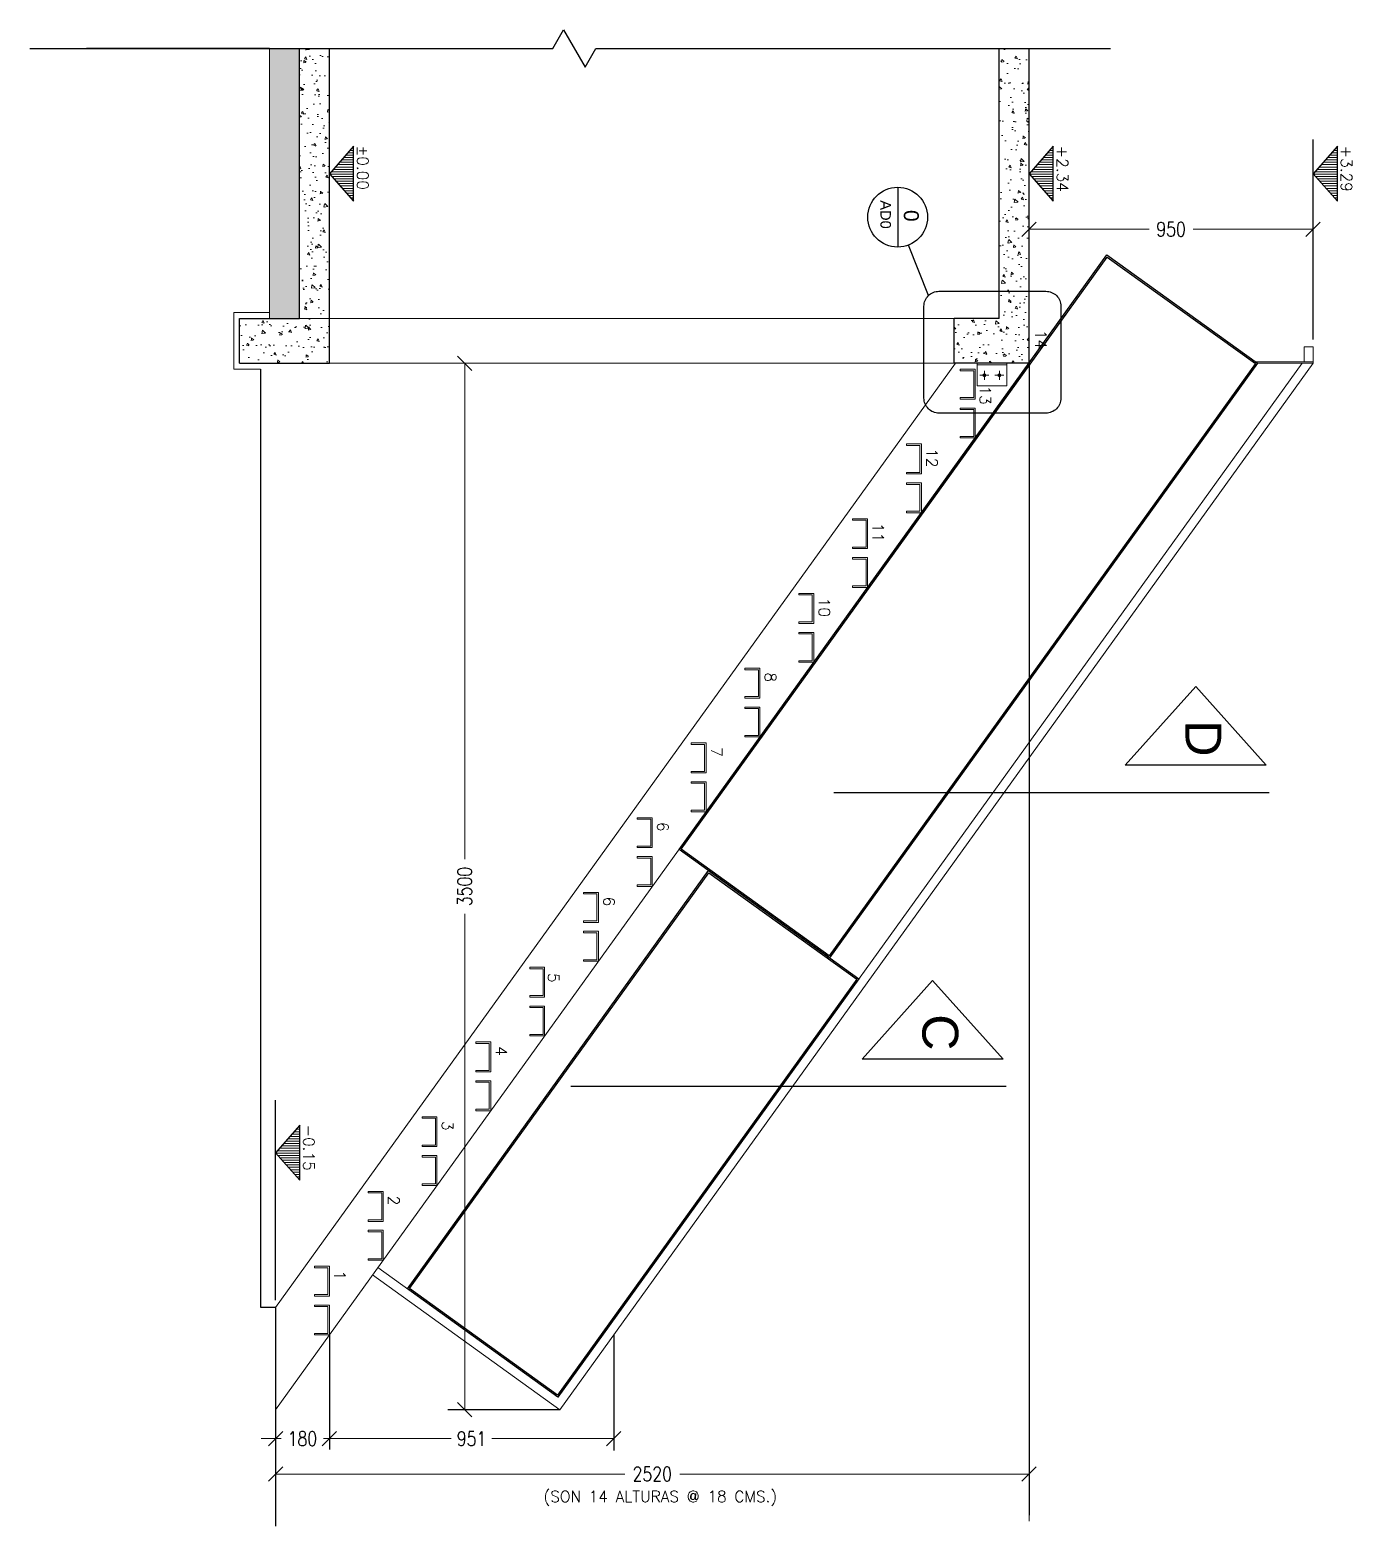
# Model space of a CAD drawing. Header units: metres. Extents: x -40 to 265, y 63 to 163.
# Drawn here: x 231.13 to 235.56, y 148.9 to 153.9 of the extents above; entities that cross this region are included whole.
import ezdxf
from ezdxf.enums import TextEntityAlignment as Align

# ---------------------------------------------------------------- set-up
doc = ezdxf.new("R2010")
doc.units = ezdxf.units.M
doc.header["$LTSCALE"] = 5
doc.header["$MEASUREMENT"] = 0
doc.layers.get('0').update_dxf_attribs({"color": 30})
doc.layers.get('DEFPOINTS').update_dxf_attribs({"color": 210})
for name, color, linetype, lineweight in [('A-ANNO-DIMS', 3, 'Continuous', 18), ('A-ANNO-TEXT', 3, 'Continuous', 18), ('A-DETL-GRPH', 4, 'Continuous', 25), ('A-DETL-MBND', 3, 'Continuous', 18), ('A-DETL-MCUT', 4, 'Continuous', 25), ('A-DETL-PATT', 8, 'Continuous', 18)]:
    doc.layers.add(name, color=color, linetype=linetype, lineweight=lineweight)
doc.styles.add('E-ARIAL', font='arial.ttf')
doc.styles.add('E-ROMANS', font='romans.shx', dxfattribs={"width": 0.8})
doc.dimstyles.new('E-0020_TICK_24', dxfattribs={"dimscale": 0.001, "dimtxt": 48, "dimasz": 48, "dimexe": 24, "dimexo": 16, "dimgap": 24, "dimtad": 0, "dimdec": 0, "dimlfac": 1000, "dimzin": 0, "dimdsep": 46, "dimtxsty": 'E-ROMANS', "dimblk": 'OBLIQUE', "dimcen": 24, "dimclrd": 256, "dimclre": 256, "dimclrt": 256, "dimadec": 0, "dimazin": 0, "dimtfac": 1, "dimtdec": 0, "dimtmove": 1, "dimatfit": 3, "dimldrblk": 'OPEN90', "dimfxl": 1, "dimtfill": 1, "dimtolj": 1, "dimtzin": 0, "dimlwd": -1, "dimarcsym": 0})

# ---------------------------------------------------------------- blocks, each defined once
blk = doc.blocks.new('_Oblique')
at = {"color": 0, "linetype": 'ByBlock', "lineweight": -2}
blk.add_line((-0.5, -0.5), (0.5, 0.5), dxfattribs=at)
blk = doc.blocks.new('*D88')
at = {"layer": 'A-ANNO-DIMS', "lineweight": -2, "transparency": 16777216}
for p, q in [((231.9551, 148.9162), (231.9551, 149.0981)), ((234.4751, 148.9162), (234.4751, 149.0981))]:
    blk.add_line(p, q, dxfattribs=at)
at = {"layer": 'A-ANNO-DIMS', "transparency": 16777216}
for p, q in [((231.9551, 149.0741), (233.1235, 149.0741)), ((234.4751, 149.0741), (233.3068, 149.0741))]:
    blk.add_line(p, q, dxfattribs=at)
at = {"layer": 'DEFPOINTS', "color": 0, "transparency": 16777216}
for p in [(234.4751, 149.0741), (231.9551, 148.9002), (234.4751, 148.9002)]:
    blk.add_point(p, dxfattribs=at)
at = {"layer": 'A-ANNO-DIMS', "transparency": 16777216, "xscale": 0.048, "yscale": 0.048, "zscale": 0.048, "rotation": 180}
blk.add_blockref('_Oblique', (231.9551, 149.0741), dxfattribs=at)
at = {"layer": 'A-ANNO-DIMS', "transparency": 16777216, "xscale": 0.048, "yscale": 0.048, "zscale": 0.048}
blk.add_blockref('_Oblique', (234.4751, 149.0741), dxfattribs=at)
at = {"layer": 'A-ANNO-DIMS', "transparency": 16777216, "insert": (233.2151, 149.0741), "char_height": 0.048, "attachment_point": 5, "style": 'E-ROMANS', "bg_fill": 3, "box_fill_scale": 1.25, "bg_fill_color": 256, "bg_fill_true_color": 13158600, "bg_fill_transparency": 0}
blk.add_mtext('\\A1;2520', dxfattribs=at)
blk = doc.blocks.new('_Open90')
at = {"color": 0, "linetype": 'ByBlock', "lineweight": -2}
for p, q in [((0, 0), (-1, 0)), ((-0.5, 0.5), (0, 0)), ((0, 0), (-0.5, -0.5))]:
    blk.add_line(p, q, dxfattribs=at)
blk = doc.blocks.new('*D89')
at = {"layer": 'A-ANNO-DIMS', "lineweight": -2, "transparency": 16777216}
for p, q in [((232.8901, 152.7894), (232.5638, 152.7894)), ((232.8901, 149.2894), (232.5638, 149.2894))]:
    blk.add_line(p, q, dxfattribs=at)
at = {"layer": 'A-ANNO-DIMS', "transparency": 16777216}
for p, q in [((232.5878, 152.7894), (232.5878, 151.1311)), ((232.5878, 149.2894), (232.5878, 150.9478))]:
    blk.add_line(p, q, dxfattribs=at)
at = {"layer": 'DEFPOINTS', "color": 0, "transparency": 16777216}
for p in [(232.5878, 152.7894), (232.9061, 152.7894), (232.9061, 149.2894)]:
    blk.add_point(p, dxfattribs=at)
at = {"layer": 'A-ANNO-DIMS', "transparency": 16777216, "xscale": 0.048, "yscale": 0.048, "zscale": 0.048}
for p, rotation in [((232.5878, 152.7894), 90), ((232.5878, 149.2894), 270)]:
    blk.add_blockref('_Oblique', p, dxfattribs=dict(at, rotation=rotation))
at = {"layer": 'A-ANNO-DIMS', "transparency": 16777216, "insert": (232.5878, 151.0394), "char_height": 0.048, "attachment_point": 5, "rotation": 90, "style": 'E-ROMANS', "bg_fill": 3, "box_fill_scale": 1.25, "bg_fill_color": 256, "bg_fill_true_color": 13158600, "bg_fill_transparency": 0}
blk.add_mtext('\\A1;3500', dxfattribs=at)
blk = doc.blocks.new('*D90')
at = {"layer": 'A-ANNO-DIMS', "lineweight": -2, "transparency": 16777216}
for p, q in [((231.9551, 149.5234), (231.9551, 149.1688)), ((232.1351, 149.5234), (232.1351, 149.1688))]:
    blk.add_line(p, q, dxfattribs=at)
at = {"layer": 'A-ANNO-DIMS', "transparency": 16777216}
for p, q in [((231.9551, 149.1928), (231.9071, 149.1928)), ((231.9551, 149.1928), (231.9745, 149.1928)), ((232.1351, 149.1928), (232.1158, 149.1928)), ((232.1351, 149.1928), (232.1831, 149.1928))]:
    blk.add_line(p, q, dxfattribs=at)
at = {"layer": 'DEFPOINTS', "color": 0, "transparency": 16777216}
for p in [(231.9551, 149.5394), (232.1351, 149.5394), (231.9551, 149.1928)]:
    blk.add_point(p, dxfattribs=at)
at = {"layer": 'A-ANNO-DIMS', "transparency": 16777216, "xscale": 0.048, "yscale": 0.048, "zscale": 0.048}
blk.add_blockref('_Oblique', (231.9551, 149.1928), dxfattribs=at)
at = {"layer": 'A-ANNO-DIMS', "transparency": 16777216, "xscale": 0.048, "yscale": 0.048, "zscale": 0.048, "rotation": 180}
blk.add_blockref('_Oblique', (232.1351, 149.1928), dxfattribs=at)
at = {"layer": 'A-ANNO-DIMS', "transparency": 16777216, "insert": (232.0451, 149.1928), "char_height": 0.048, "attachment_point": 5, "style": 'E-ROMANS', "bg_fill": 3, "box_fill_scale": 1.25, "bg_fill_color": 256, "bg_fill_true_color": 13158600, "bg_fill_transparency": 0}
blk.add_mtext('\\A1;180', dxfattribs=at)
blk = doc.blocks.new('*D91')
at = {"layer": 'A-ANNO-DIMS', "lineweight": -2, "transparency": 16777216}
for p, q in [((232.1351, 149.5234), (232.1351, 149.1688)), ((233.0861, 149.5234), (233.0861, 149.1688))]:
    blk.add_line(p, q, dxfattribs=at)
at = {"layer": 'A-ANNO-DIMS', "transparency": 16777216}
for p, q in [((232.1351, 149.1928), (232.5427, 149.1928)), ((233.0861, 149.1928), (232.6785, 149.1928))]:
    blk.add_line(p, q, dxfattribs=at)
at = {"layer": 'DEFPOINTS', "color": 0, "transparency": 16777216}
for p in [(232.1351, 149.5394), (233.0861, 149.5394), (232.1351, 149.1928)]:
    blk.add_point(p, dxfattribs=at)
at = {"layer": 'A-ANNO-DIMS', "transparency": 16777216, "xscale": 0.048, "yscale": 0.048, "zscale": 0.048, "rotation": 180}
blk.add_blockref('_Oblique', (232.1351, 149.1928), dxfattribs=at)
at = {"layer": 'A-ANNO-DIMS', "transparency": 16777216, "xscale": 0.048, "yscale": 0.048, "zscale": 0.048}
blk.add_blockref('_Oblique', (233.0861, 149.1928), dxfattribs=at)
at = {"layer": 'A-ANNO-DIMS', "transparency": 16777216, "insert": (232.6106, 149.1928), "char_height": 0.048, "attachment_point": 5, "style": 'E-ROMANS', "bg_fill": 3, "box_fill_scale": 1.25, "bg_fill_color": 256, "bg_fill_true_color": 13158600, "bg_fill_transparency": 0}
blk.add_mtext('\\A1;951', dxfattribs=at)
blk = doc.blocks.new('*D92')
at = {"layer": 'A-ANNO-DIMS', "lineweight": -2, "transparency": 16777216}
for p, q in [((234.4751, 153.0461), (234.4751, 153.2617)), ((235.4251, 153.0461), (235.4251, 153.2617))]:
    blk.add_line(p, q, dxfattribs=at)
at = {"layer": 'A-ANNO-DIMS', "transparency": 16777216}
for p, q in [((234.4751, 153.2377), (234.8768, 153.2377)), ((235.4251, 153.2377), (235.0235, 153.2377))]:
    blk.add_line(p, q, dxfattribs=at)
at = {"layer": 'DEFPOINTS', "color": 0, "transparency": 16777216}
for p in [(235.4251, 153.2377), (234.4751, 153.0301), (235.4251, 153.0301)]:
    blk.add_point(p, dxfattribs=at)
at = {"layer": 'A-ANNO-DIMS', "transparency": 16777216, "xscale": 0.048, "yscale": 0.048, "zscale": 0.048, "rotation": 180}
blk.add_blockref('_Oblique', (234.4751, 153.2377), dxfattribs=at)
at = {"layer": 'A-ANNO-DIMS', "transparency": 16777216, "xscale": 0.048, "yscale": 0.048, "zscale": 0.048}
blk.add_blockref('_Oblique', (235.4251, 153.2377), dxfattribs=at)
at = {"layer": 'A-ANNO-DIMS', "transparency": 16777216, "insert": (234.9501, 153.2377), "char_height": 0.048, "attachment_point": 5, "style": 'E-ROMANS', "bg_fill": 3, "box_fill_scale": 1.25, "bg_fill_color": 256, "bg_fill_true_color": 13158600, "bg_fill_transparency": 0}
blk.add_mtext('\\A1;950', dxfattribs=at)
blk = doc.blocks.new('QM-ARQ-DET')
at = {"layer": 'A-DETL-PATT'}
h = blk.add_hatch(dxfattribs=at)
h.set_pattern_fill('AR-CONC', color=256, scale=0.0005, angle=-90, style=0)
h.set_pattern_definition([(320, (85.025645, 384.43456), (-0.007969543, -0.091092334), [0.009525, -0.104775]), (265, (85.025645, 384.43456), (0.09552832, 0.017621413), [0.00762, -0.08382]), (10.451, (85.02498, 384.42697), (0.087558344, -0.07347125), [0.008095, -0.089045]), (316.1842, (85.05105, 384.43456), (-0.021021164, -0.13553952), [0.0142875, -0.1571625]), (6.6356, (85.04929, 384.42327), (0.12371278, -0.11870212), [0.0121425, -0.1335675]), (261.184, (85.05105, 384.43456), (0.12371256, -0.1187023), [0.01143, -0.12573]), (291, (85.044695, 384.42186), (-0.05113276, -0.07580744), [0.009525, -0.104775]), (236, (85.044695, 384.42186), (0.092093983, -0.030901014), [0.00762, -0.08382]), (341.4514, (85.04043, 384.41554), (0.04096143, -0.106708245), [0.008095, -0.089045]), (307.5, (85.025645, 384.43456), (0.0422775194, -0.0015443016), [0, -0.082804, 0, -0.08509, 0, -0.0841375]), (277.5, (85.025645, 384.43456), (0.0500902874, -0.033409831), [0, -0.048514, 0, -0.080899, 0, -0.0320675]), (237.5, (85.025645, 384.46288), (-0.002864372, -0.0677952976), [0, -0.03175, 0, -0.09906, 0, -0.131445]), (227.5, (85.025645, 384.47558), (0.012713246, -0.074064591), [0, -0.041275, 0, -0.065786, 0, -0.093345])])
h.paths.add_polyline_path([(232.1351, 153.8417), (232.0351, 153.8417), (232.0351, 152.9394), (232.1351, 152.9394)])
h.paths.add_polyline_path([(231.8351, 152.9394), (231.8351, 152.7894), (232.1351, 152.7894), (232.1351, 152.9394)])
h = blk.add_hatch(dxfattribs=at)
h.set_pattern_fill('HEX', color=256, scale=0.002, angle=-90, style=0)
h.set_pattern_definition([(270, (85.025645, 384.43456), (0.01099852, -2e-18), [0.00635, -0.0127]), (30, (85.025645, 384.43456), (-0.00549926, 0.00952499772), [0.00635, -0.0127]), (330, (85.025645, 384.42821), (0.00549926, 0.00952499772), [0.00635, -0.0127])])
h.paths.add_polyline_path([(232.0351, 152.9394), (232.0351, 153.8417), (231.9351, 153.8417), (231.9351, 152.9394)])
h = blk.add_hatch(dxfattribs=at)
h.set_pattern_fill('ANSI31', color=256, scale=0.0025, angle=135, style=0)
h.set_pattern_definition([(180, (166.302535, 255.6648614), (7e-19, 0.0079375), [])])
h.paths.add_polyline_path([(232.2162, 153.3312), (232.135, 153.4232), (232.2162, 153.5152)])
h = blk.add_hatch(dxfattribs=at)
h.set_pattern_fill('ANSI31', color=256, scale=0.0025, angle=135, style=0)
h.set_pattern_definition([(180, (168.642535, 255.6648614), (7e-19, 0.0079375), [])])
h.paths.add_polyline_path([(234.5562, 153.3312), (234.475, 153.4232), (234.5562, 153.5152)])
h = blk.add_hatch(dxfattribs=at)
h.set_pattern_fill('ANSI31', color=256, scale=0.0025, angle=135, style=0)
h.set_pattern_definition([(180, (169.592535, 255.6648614), (7e-19, 0.0079375), [])])
h.paths.add_polyline_path([(235.5062, 153.3312), (235.425, 153.4232), (235.5062, 153.5152)])
h = blk.add_hatch(dxfattribs=at)
h.set_pattern_fill('ANSI31', color=256, scale=0.0025, angle=135, style=0)
h.set_pattern_definition([(180, (166.122535, 252.3907435), (7e-19, 0.0079375), [])])
h.paths.add_polyline_path([(232.0362, 150.0571), (231.955, 150.1491), (232.0362, 150.2411)])
at = {"layer": 'A-DETL-GRPH'}
for p, q in [((232.8823, 153.8417), (232.9184, 153.9042)), ((232.9184, 153.9042), (232.9906, 153.7792)), ((231.1337, 153.8417), (232.8823, 153.8417)), ((231.9351, 153.8417), (231.3234, 153.8417)), ((232.9906, 153.7792), (233.0267, 153.8417)), ((233.0267, 153.8417), (234.7475, 153.8417)), ((234.0358, 153.3779), (234.0358, 153.1779)), ((234.1385, 153.0155), (234.0722, 153.1847)), ((233.0861, 149.5394), (233.0861, 149.1534))]:
    blk.add_line(p, q, dxfattribs=at)
for points in [[(232.1351, 153.4231), (232.2163, 153.3311), (232.2163, 153.5151)], [(234.4751, 153.4231), (234.5563, 153.3311), (234.5563, 153.5151)], [(235.4251, 153.4231), (235.5063, 153.3311), (235.5063, 153.5151)], [(234.7358, 153.1516), (235.239, 152.7894), (233.8078, 150.8009), (233.3046, 151.1631)], [(234.7369, 153.1446), (235.232, 152.7883), (233.8067, 150.8079), (233.3116, 151.1642)], [(232.3961, 149.6935), (233.4029, 151.0924), (233.9061, 150.7302), (232.8993, 149.3313)], [(232.4031, 149.6946), (233.404, 151.0854), (233.8991, 150.729), (232.8982, 149.3383)], [(231.9551, 150.149), (232.0363, 150.057), (232.0363, 150.241)]]:
    blk.add_lwpolyline(points, close=True, dxfattribs=at)
at = {"layer": 'A-DETL-GRPH', "flags": 128}
for points in [[(235.2686, 151.445), (235.0326, 151.7079), (234.7967, 151.445)], [(235.2686, 151.445), (234.7967, 151.445)], [(233.8225, 151.3542), (235.2787, 151.3542)], [(234.3886, 150.462), (234.1526, 150.725), (233.9166, 150.462)], [(234.3886, 150.462), (233.9166, 150.462)], [(232.9425, 150.3712), (234.3987, 150.3712)]]:
    blk.add_lwpolyline(points, dxfattribs=at)
at = {"layer": 'A-DETL-GRPH'}
blk.add_circle((234.0358, 153.2779), 0.1, dxfattribs=at)
at = {"layer": 'A-DETL-MBND'}
for p, q in [((231.9351, 152.9394), (231.9351, 153.8417)), ((231.8151, 152.9594), (231.9351, 152.9594)), ((231.8151, 152.7694), (231.8151, 152.9594)), ((232.0351, 152.9394), (232.1351, 152.9394)), ((234.3351, 152.9394), (232.1351, 152.9394)), ((234.4751, 152.7894), (231.9551, 149.2894)), ((234.2287, 152.7894), (231.9551, 149.6317)), ((234.3351, 152.7894), (232.1351, 152.7894)), ((235.3882, 152.7894), (232.8993, 149.3313)), ((235.4251, 152.7894), (232.9061, 149.2894)), ((234.3011, 152.7144), (234.3011, 152.7894)), ((234.4011, 152.7844), (234.3011, 152.7844)), ((234.4011, 152.7144), (234.4011, 152.7894)), ((235.2321, 152.7944), (235.4251, 152.7944)), ((235.239, 152.7894), (235.4251, 152.7894)), ((235.4251, 152.7894), (235.4251, 152.7944)), ((231.8151, 152.7694), (231.9051, 152.7694)), ((234.3411, 152.7494), (234.3111, 152.7494)), ((234.3261, 152.7344), (234.3261, 152.7644)), ((234.3611, 152.7494), (234.3911, 152.7494)), ((234.3761, 152.7344), (234.3761, 152.7644)), ((234.4011, 152.7144), (234.3011, 152.7144))]:
    blk.add_line(p, q, dxfattribs=at)
blk.add_lwpolyline([(235.3951, 152.7944), (235.4251, 152.7944), (235.4251, 152.8444), (235.3951, 152.8444)], close=True, dxfattribs=at)
for points in [[(234.2451, 152.6694), (234.2951, 152.6694), (234.2951, 152.7694), (234.2451, 152.7694), (234.2451, 152.7644), (234.2901, 152.7644), (234.2901, 152.6744), (234.2451, 152.6744), (234.2451, 152.6694)], [(234.2451, 152.5394), (234.2951, 152.5394), (234.2951, 152.6394), (234.2451, 152.6394), (234.2451, 152.6344), (234.2901, 152.6344), (234.2901, 152.5444), (234.2451, 152.5444), (234.2451, 152.5394)], [(234.0651, 152.4194), (234.1151, 152.4194), (234.1151, 152.5194), (234.0651, 152.5194), (234.0651, 152.5144), (234.1101, 152.5144), (234.1101, 152.4244), (234.0651, 152.4244), (234.0651, 152.4194)], [(234.0651, 152.2894), (234.1151, 152.2894), (234.1151, 152.3894), (234.0651, 152.3894), (234.0651, 152.3844), (234.1101, 152.3844), (234.1101, 152.2944), (234.0651, 152.2944), (234.0651, 152.2894)], [(233.8851, 152.1694), (233.9351, 152.1694), (233.9351, 152.2694), (233.8851, 152.2694), (233.8851, 152.2644), (233.9301, 152.2644), (233.9301, 152.1744), (233.8851, 152.1744), (233.8851, 152.1694)], [(233.8851, 152.0394), (233.9351, 152.0394), (233.9351, 152.1394), (233.8851, 152.1394), (233.8851, 152.1344), (233.9301, 152.1344), (233.9301, 152.0444), (233.8851, 152.0444), (233.8851, 152.0394)], [(233.7051, 151.9194), (233.7551, 151.9194), (233.7551, 152.0194), (233.7051, 152.0194), (233.7051, 152.0144), (233.7501, 152.0144), (233.7501, 151.9244), (233.7051, 151.9244), (233.7051, 151.9194)], [(233.7051, 151.7894), (233.7551, 151.7894), (233.7551, 151.8894), (233.7051, 151.8894), (233.7051, 151.8844), (233.7501, 151.8844), (233.7501, 151.7944), (233.7051, 151.7944), (233.7051, 151.7894)], [(233.5251, 151.6694), (233.5751, 151.6694), (233.5751, 151.7694), (233.5251, 151.7694), (233.5251, 151.7644), (233.5701, 151.7644), (233.5701, 151.6744), (233.5251, 151.6744), (233.5251, 151.6694)], [(233.5251, 151.5394), (233.5751, 151.5394), (233.5751, 151.6394), (233.5251, 151.6394), (233.5251, 151.6344), (233.5701, 151.6344), (233.5701, 151.5444), (233.5251, 151.5444), (233.5251, 151.5394)], [(233.3451, 151.4194), (233.3951, 151.4194), (233.3951, 151.5194), (233.3451, 151.5194), (233.3451, 151.5144), (233.3901, 151.5144), (233.3901, 151.4244), (233.3451, 151.4244), (233.3451, 151.4194)], [(233.3451, 151.2894), (233.3951, 151.2894), (233.3951, 151.3894), (233.3451, 151.3894), (233.3451, 151.3844), (233.3901, 151.3844), (233.3901, 151.2944), (233.3451, 151.2944), (233.3451, 151.2894)], [(233.1651, 151.1694), (233.2151, 151.1694), (233.2151, 151.2694), (233.1651, 151.2694), (233.1651, 151.2644), (233.2101, 151.2644), (233.2101, 151.1744), (233.1651, 151.1744), (233.1651, 151.1694)], [(233.1651, 151.0394), (233.2151, 151.0394), (233.2151, 151.1394), (233.1651, 151.1394), (233.1651, 151.1344), (233.2101, 151.1344), (233.2101, 151.0444), (233.1651, 151.0444), (233.1651, 151.0394)], [(232.9851, 150.9194), (233.0351, 150.9194), (233.0351, 151.0194), (232.9851, 151.0194), (232.9851, 151.0144), (233.0301, 151.0144), (233.0301, 150.9244), (232.9851, 150.9244), (232.9851, 150.9194)], [(232.9851, 150.7894), (233.0351, 150.7894), (233.0351, 150.8894), (232.9851, 150.8894), (232.9851, 150.8844), (233.0301, 150.8844), (233.0301, 150.7944), (232.9851, 150.7944), (232.9851, 150.7894)], [(232.4451, 150.1694), (232.4951, 150.1694), (232.4951, 150.2694), (232.4451, 150.2694), (232.4451, 150.2644), (232.4901, 150.2644), (232.4901, 150.1744), (232.4451, 150.1744), (232.4451, 150.1694)], [(232.4451, 150.0394), (232.4951, 150.0394), (232.4951, 150.1394), (232.4451, 150.1394), (232.4451, 150.1344), (232.4901, 150.1344), (232.4901, 150.0444), (232.4451, 150.0444), (232.4451, 150.0394)], [(232.2651, 149.9194), (232.3151, 149.9194), (232.3151, 150.0194), (232.2651, 150.0194), (232.2651, 150.0144), (232.3101, 150.0144), (232.3101, 149.9244), (232.2651, 149.9244), (232.2651, 149.9194)], [(232.2651, 149.7894), (232.3151, 149.7894), (232.3151, 149.8894), (232.2651, 149.8894), (232.2651, 149.8844), (232.3101, 149.8844), (232.3101, 149.7944), (232.2651, 149.7944), (232.2651, 149.7894)], [(232.0851, 149.6694), (232.1351, 149.6694), (232.1351, 149.7694), (232.0851, 149.7694), (232.0851, 149.7644), (232.1301, 149.7644), (232.1301, 149.6744), (232.0851, 149.6744), (232.0851, 149.6694)]]:
    blk.add_lwpolyline(points, dxfattribs=at)
for centre in [(234.3261, 152.7494), (234.3761, 152.7494)]:
    blk.add_circle(centre, 0.005, dxfattribs=at)
at = {"layer": 'A-DETL-MCUT'}
for p, q in [((232.0351, 152.9394), (232.0351, 153.8417)), ((232.1351, 152.9394), (232.1351, 153.8417)), ((234.3751, 152.9394), (234.3751, 153.8417)), ((231.8351, 152.9394), (232.0351, 152.9394)), ((231.8351, 152.7894), (231.8351, 152.9394)), ((232.1351, 152.7894), (232.1351, 152.9394)), ((234.2251, 152.7894), (234.2251, 152.9394)), ((234.3751, 152.9394), (234.2251, 152.9394)), ((231.8351, 152.7894), (232.1351, 152.7894)), ((234.4751, 152.7894), (234.2251, 152.7894)), ((231.9051, 152.7694), (231.9051, 149.6324)), ((231.9551, 149.6557), (231.9551, 150.3249)), ((231.9551, 149.6317), (231.9051, 149.6317))]:
    blk.add_line(p, q, dxfattribs=at)
at = {"layer": 'A-ANNO-TEXT', "style": 'E-ROMANS'}
for s, p in [('%%p0.00', (232.228, 153.517)), ('+2.34', (234.568, 153.517)), ('+3.29', (235.518, 153.517)), ('14', (234.496, 152.9013)), ('13', (234.31, 152.7149)), ('12', (234.1317, 152.5052)), ('11', (233.9517, 152.2552)), ('10', (233.7717, 152.0052)), ('8', (233.5917, 151.7552)), ('7', (233.4117, 151.5052)), ('6', (233.2317, 151.2552)), ('6', (233.0517, 151.0052)), ('-0.15', (232.048, 150.2429)), ('2', (232.3317, 150.0052)), ('1', (232.1517, 149.7552))]:
    blk.add_text(s, height=0.0375, rotation=270, dxfattribs=at).set_placement(p)
at = {"layer": 'A-ANNO-TEXT', "style": 'E-ARIAL'}
for s, height, p in [('AD0', 0.035, (233.9956, 153.2868)), ('0', 0.05, (234.0814, 153.2826))]:
    blk.add_text(s, height=height, rotation=270, dxfattribs=at).set_placement(p, align=Align.MIDDLE_CENTER)
at = {"layer": 'A-ANNO-TEXT', "ltscale": 0.5, "style": 'E-ARIAL'}
for s, p in [('D', (234.9981, 151.5949)), ('C', (234.1181, 150.6119))]:
    blk.add_text(s, height=0.12, rotation=270.1865, dxfattribs=at).set_placement(p)
at = {"layer": 'A-ANNO-TEXT', "style": 'E-ROMANS'}
blk.add_text('(SON 14 ALTURAS @ 18 CMS.)', height=0.0375, dxfattribs=at).set_placement((232.8514, 148.9805))
at = {"layer": 'A-ANNO-DIMS'}
for base, p1, p2, picture, middle in [((235.4251, 153.2377), (234.4751, 153.0301), (235.4251, 153.0301), '*D92', (234.9501, 153.2377)), ((231.9551, 149.1928), (232.1351, 149.5394), (231.9551, 149.5394), '*D90', (232.0451, 149.1928)), ((234.4751, 149.0741), (231.9551, 148.9002), (234.4751, 148.9002), '*D88', (233.2151, 149.0741))]:
    dim = blk.add_linear_dim(base=base, p1=p1, p2=p2, dimstyle='E-0020_TICK_24', dxfattribs=at)
    dim.commit()
    dim.dimension.update_dxf_attribs({"geometry": picture, "text_midpoint": middle})
dim = blk.add_linear_dim(base=(232.5878, 152.7894), p1=(232.9061, 149.2894), p2=(232.9061, 152.7894), angle=270, dimstyle='E-0020_TICK_24', dxfattribs=at)
dim.commit()
dim.dimension.update_dxf_attribs({"geometry": '*D89', "text_midpoint": (232.5878, 151.0394)})
at = {"layer": 'A-DETL-PATT'}
h = blk.add_hatch(dxfattribs=at)
h.set_pattern_fill('AR-CONC', color=256, scale=0.0005, angle=-90, style=0)
h.set_pattern_definition([(320, (84.915645, 384.43456), (-0.007969543, -0.091092334), [0.009525, -0.104775]), (265, (84.915645, 384.43456), (0.09552832, 0.017621413), [0.00762, -0.08382]), (10.451, (84.91498, 384.42697), (0.087558344, -0.07347125), [0.008095, -0.089045]), (316.1842, (84.94105, 384.43456), (-0.021021164, -0.13553952), [0.0142875, -0.1571625]), (6.6356, (84.93929, 384.42327), (0.12371278, -0.11870212), [0.0121425, -0.1335675]), (261.184, (84.94105, 384.43456), (0.12371256, -0.1187023), [0.01143, -0.12573]), (291, (84.934695, 384.42186), (-0.05113276, -0.07580744), [0.009525, -0.104775]), (236, (84.934695, 384.42186), (0.092093983, -0.030901014), [0.00762, -0.08382]), (341.4514, (84.93043, 384.41554), (0.04096143, -0.106708245), [0.008095, -0.089045]), (307.5, (84.915645, 384.43456), (0.0422775194, -0.0015443016), [0, -0.082804, 0, -0.08509, 0, -0.0841375]), (277.5, (84.915645, 384.43456), (0.0500902874, -0.033409831), [0, -0.048514, 0, -0.080899, 0, -0.0320675]), (237.5, (84.915645, 384.46288), (-0.002864372, -0.0677952976), [0, -0.03175, 0, -0.09906, 0, -0.131445]), (227.5, (84.915645, 384.47558), (0.012713246, -0.074064591), [0, -0.041275, 0, -0.065786, 0, -0.093345])])
h.paths.add_polyline_path([(234.2251, 152.9394), (234.2251, 152.7894), (234.4751, 152.7894), (234.4751, 153.8417), (234.3751, 153.8417), (234.3751, 152.9394)])
at = {"layer": 'A-DETL-GRPH'}
for p, q in [((234.4751, 152.7894), (234.4751, 148.9366)), ((232.1351, 149.5394), (232.1351, 149.1563)), ((232.9061, 149.2894), (232.5309, 149.2894))]:
    blk.add_line(p, q, dxfattribs=at)
blk.add_lwpolyline([(234.5816, 152.9801), (234.5816, 152.6726, -0.414214), (234.5316, 152.6226), (234.1738, 152.6226, -0.414214), (234.1238, 152.6726), (234.1238, 152.9801, -0.414214), (234.1738, 153.0301), (234.5316, 153.0301, -0.414214)], format="xyb", close=True, dxfattribs=at)
at = {"layer": 'A-DETL-MBND'}
for points in [[(232.8051, 150.6694), (232.8551, 150.6694), (232.8551, 150.7694), (232.8051, 150.7694), (232.8051, 150.7644), (232.8501, 150.7644), (232.8501, 150.6744), (232.8051, 150.6744), (232.8051, 150.6694)], [(232.8051, 150.5394), (232.8551, 150.5394), (232.8551, 150.6394), (232.8051, 150.6394), (232.8051, 150.6344), (232.8501, 150.6344), (232.8501, 150.5444), (232.8051, 150.5444), (232.8051, 150.5394)], [(232.6251, 150.4194), (232.6751, 150.4194), (232.6751, 150.5194), (232.6251, 150.5194), (232.6251, 150.5144), (232.6701, 150.5144), (232.6701, 150.4244), (232.6251, 150.4244), (232.6251, 150.4194)], [(232.6251, 150.2894), (232.6751, 150.2894), (232.6751, 150.3894), (232.6251, 150.3894), (232.6251, 150.3844), (232.6701, 150.3844), (232.6701, 150.2944), (232.6251, 150.2944), (232.6251, 150.2894)]]:
    blk.add_lwpolyline(points, dxfattribs=at)
at = {"layer": 'A-DETL-MCUT'}
for p, q in [((234.4751, 152.7894), (234.4751, 153.8417)), ((235.4251, 152.8684), (235.4251, 153.5376)), ((231.9551, 149.6317), (231.9551, 148.9002))]:
    blk.add_line(p, q, dxfattribs=at)
at = {"layer": 'A-ANNO-TEXT', "style": 'E-ROMANS'}
for s, p in [('5', (232.8667, 150.7502)), ('4', (232.6917, 150.5052)), ('3', (232.5117, 150.2552))]:
    blk.add_text(s, height=0.0375, rotation=270, dxfattribs=at).set_placement(p)
at = {"layer": 'A-ANNO-DIMS'}
dim = blk.add_linear_dim(base=(232.1351, 149.1928), p1=(233.0861, 149.5394), p2=(232.1351, 149.5394), dimstyle='E-0020_TICK_24', dxfattribs=at)
dim.commit()
dim.dimension.update_dxf_attribs({"geometry": '*D91', "text_midpoint": (232.6106, 149.1928)})
at = {"layer": 'A-DETL-MBND'}
for p, q in [((232.9061, 149.2894), (232.2797, 149.7403)), ((232.8993, 149.3313), (232.2972, 149.7647))]:
    blk.add_line(p, q, dxfattribs=at)
blk.add_lwpolyline([(232.0851, 149.5394), (232.1351, 149.5394), (232.1351, 149.6394), (232.0851, 149.6394), (232.0851, 149.6344), (232.1301, 149.6344), (232.1301, 149.5444), (232.0851, 149.5444), (232.0851, 149.5394)], dxfattribs=at)

msp = doc.modelspace()

# ---------------------------------------------------------------- block references
at = {"layer": 'A-DETL-MBND'}
msp.add_blockref('QM-ARQ-DET', (0, 0), dxfattribs=at)

doc.saveas('drawing.dxf')
